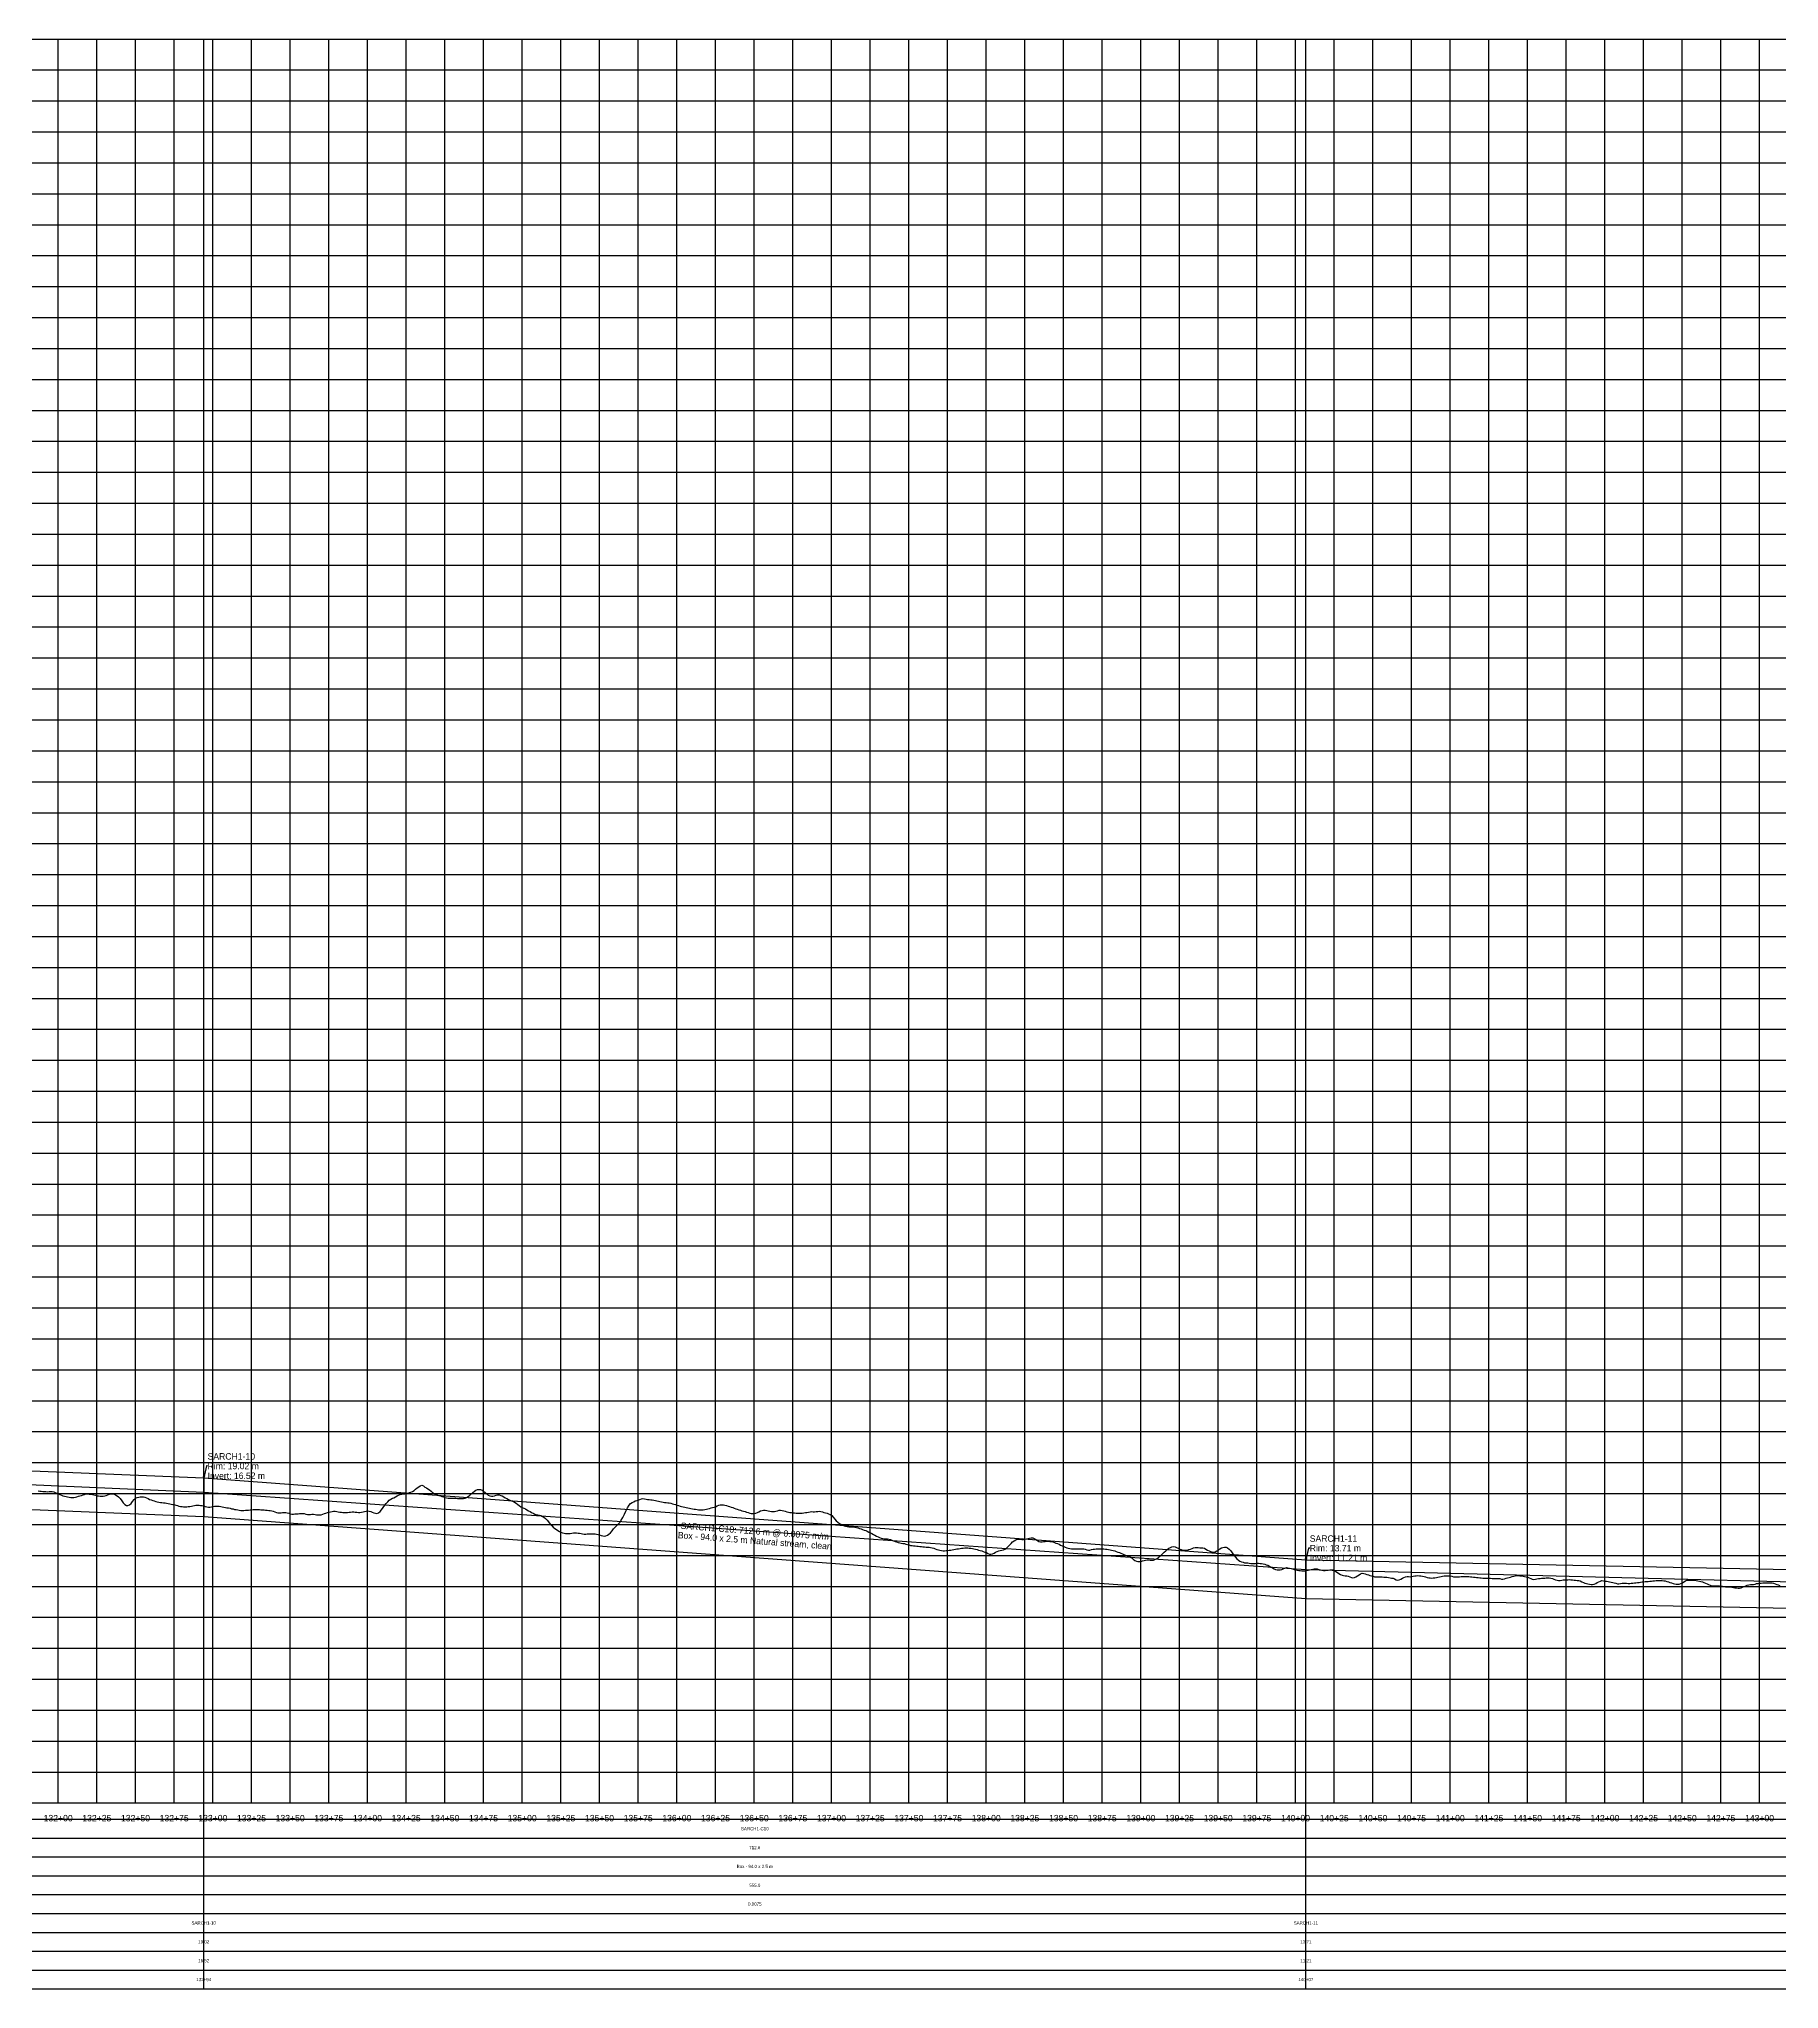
# Model space of a CAD drawing. Extents: x -64 to 17591, y -140 to 1126.
# Drawn here: x 13188 to 14313, y -140 to 1120 of the extents above; entities that cross this region are included whole.
import ezdxf
from ezdxf.enums import TextEntityAlignment as Align

# ---------------------------------------------------------------- set-up
doc = ezdxf.new("R2010")
doc.units = 0
for name, color, linetype in [('Annotation', 7, 'Continuous'), ('Annotation_Table', 254, 'Continuous'), ('Crown', 7, 'Continuous'), ('Grid', 254, 'Continuous'), ('Grid_Text', 7, 'Continuous'), ('Ground_Elevation', 3, 'Continuous'), ('Hydraulic_Grade', 5, 'Continuous'), ('Invert', 7, 'Continuous'), ('Structure', 7, 'Continuous')]:
    doc.layers.add(name, color=color, linetype=linetype)

msp = doc.modelspace()

# ---------------------------------------------------------------- linework, layer by layer
at = {"layer": 'Annotation', "color": 0}
for points in [[(13294.1, 190.2), (13293.9, 191.1), (13294.7, 191)], [(14006.7, 137.1), (14006.5, 138), (14007.3, 137.9)]]:
    msp.add_lwpolyline(points, close=True, dxfattribs=at)
for points in [[(13296.6, 197.8), (13295.8, 197.8), (13294.1, 190.2)], [(14009.2, 144.7), (14008.4, 144.7), (14006.7, 137.1)]]:
    msp.add_lwpolyline(points, dxfattribs=at)
at = {"layer": 'Annotation_Table', "color": 254}
for points in [[(13294.1, -140.2), (13294.1, 1120)], [(14006.7, -140.2), (14006.7, 1120)], [(-25, -30.5), (17575, -30.5)], [(-25, -42.7), (17575, -42.7)], [(-25, -54.9), (17575, -54.9)], [(-25, -67.1), (17575, -67.1)], [(-25, -79.2), (17575, -79.2)], [(-25, -91.4), (17575, -91.4)], [(-25, -103.6), (17575, -103.6)], [(-25, -115.8), (17575, -115.8)], [(-25, -128), (17575, -128)], [(-25, -140.2), (17575, -140.2)]]:
    msp.add_lwpolyline(points, dxfattribs=at)
at = {"layer": 'Crown', "color": 0}
for points in [[(12283.1, 231.3), (13294.1, 190.2)], [(13294.1, 190.2), (13294.1, 190.2)], [(13294.1, 190.2), (14006.7, 137.1)], [(14006.7, 137.1), (14006.7, 137.1)], [(14006.7, 137.1), (15096.7, 115.3)]]:
    msp.add_lwpolyline(points, dxfattribs=at)
at = {"layer": 'Grid', "color": 254}
for points in [[(-25, 1120), (17575, 1120)], [(13200, -20), (13200, 1120)], [(13225, -20), (13225, 1120)], [(13250, -20), (13250, 1120)], [(13275, -20), (13275, 1120)], [(13300, -20), (13300, 1120)], [(13325, -20), (13325, 1120)], [(13350, -20), (13350, 1120)], [(13375, -20), (13375, 1120)], [(13400, -20), (13400, 1120)], [(13425, -20), (13425, 1120)], [(13450, -20), (13450, 1120)], [(13475, -20), (13475, 1120)], [(13500, -20), (13500, 1120)], [(13525, -20), (13525, 1120)], [(13550, -20), (13550, 1120)], [(13575, -20), (13575, 1120)], [(13600, -20), (13600, 1120)], [(13625, -20), (13625, 1120)], [(13650, -20), (13650, 1120)], [(13675, -20), (13675, 1120)], [(13700, -20), (13700, 1120)], [(13725, -20), (13725, 1120)], [(13750, -20), (13750, 1120)], [(13775, -20), (13775, 1120)], [(13800, -20), (13800, 1120)], [(13825, -20), (13825, 1120)], [(13850, -20), (13850, 1120)], [(13875, -20), (13875, 1120)], [(13900, -20), (13900, 1120)], [(13925, -20), (13925, 1120)], [(13950, -20), (13950, 1120)], [(13975, -20), (13975, 1120)], [(14000, -20), (14000, 1120)], [(14025, -20), (14025, 1120)], [(14050, -20), (14050, 1120)], [(14075, -20), (14075, 1120)], [(14100, -20), (14100, 1120)], [(14125, -20), (14125, 1120)], [(14150, -20), (14150, 1120)], [(14175, -20), (14175, 1120)], [(14200, -20), (14200, 1120)], [(14225, -20), (14225, 1120)], [(14250, -20), (14250, 1120)], [(14275, -20), (14275, 1120)], [(14300, -20), (14300, 1120)], [(-25, 1100), (17575, 1100)], [(-25, 1080), (17575, 1080)], [(-25, 1060), (17575, 1060)], [(-25, 1040), (17575, 1040)], [(-25, 1020), (17575, 1020)], [(-25, 1000), (17575, 1000)], [(-25, 980), (17575, 980)], [(-25, 960), (17575, 960)], [(-25, 940), (17575, 940)], [(-25, 920), (17575, 920)], [(-25, 900), (17575, 900)], [(-25, 880), (17575, 880)], [(-25, 860), (17575, 860)], [(-25, 840), (17575, 840)], [(-25, 820), (17575, 820)], [(-25, 800), (17575, 800)], [(-25, 780), (17575, 780)], [(-25, 760), (17575, 760)], [(-25, 740), (17575, 740)], [(-25, 720), (17575, 720)], [(-25, 700), (17575, 700)], [(-25, 680), (17575, 680)], [(-25, 660), (17575, 660)], [(-25, 640), (17575, 640)], [(-25, 620), (17575, 620)], [(-25, 600), (17575, 600)], [(-25, 580), (17575, 580)], [(-25, 560), (17575, 560)], [(-25, 540), (17575, 540)], [(-25, 520), (17575, 520)], [(-25, 500), (17575, 500)], [(-25, 480), (17575, 480)], [(-25, 460), (17575, 460)], [(-25, 440), (17575, 440)], [(-25, 420), (17575, 420)], [(-25, 400), (17575, 400)], [(-25, 380), (17575, 380)], [(-25, 360), (17575, 360)], [(-25, 340), (17575, 340)], [(-25, 320), (17575, 320)], [(-25, 300), (17575, 300)], [(-25, 280), (17575, 280)], [(-25, 260), (17575, 260)], [(-25, 240), (17575, 240)], [(-25, 220), (17575, 220)], [(-25, 200), (17575, 200)], [(-25, 180), (17575, 180)], [(-25, 160), (17575, 160)], [(-25, 140), (17575, 140)], [(-25, 120), (17575, 120)], [(-25, 100), (17575, 100)], [(-25, 80), (17575, 80)], [(-25, 60), (17575, 60)], [(-25, 40), (17575, 40)], [(-25, 20), (17575, 20)], [(-25, 0), (17575, 0)], [(-25, -20), (17575, -20)]]:
    msp.add_lwpolyline(points, dxfattribs=at)
at = {"layer": 'Ground_Elevation', "color": 3}
msp.add_lwpolyline([(13187.1, 181.8), (13188.1, 181.6), (13189.1, 181.5), (13190.1, 181.4), (13191.1, 181.3), (13192.1, 181.2), (13193.1, 181.1), (13194.1, 181.2), (13195.1, 181.2), (13196.1, 181.2), (13197.1, 181.1), (13198.1, 180.7), (13199.1, 180.2), (13200.1, 179.7), (13201.1, 179.3), (13202.1, 178.9), (13203.1, 178.5), (13204.1, 178.2), (13205.1, 178), (13206.1, 177.8), (13207.1, 177.6), (13208.1, 177.5), (13209.1, 177.5), (13210.1, 177.5), (13211.1, 177.7), (13212.1, 177.9), (13213.1, 178.2), (13214.1, 178.4), (13215.1, 178.8), (13216.1, 179.1), (13217.1, 179.4), (13218.1, 179.7), (13219.1, 179.8), (13220.1, 179.6), (13221.1, 179.5), (13222.1, 179.3), (13223.1, 179.1), (13224.1, 178.9), (13225.1, 178.6), (13226.1, 178.4), (13227.1, 178.3), (13228.1, 178.3), (13229.1, 178.3), (13230.1, 178.5), (13231.1, 178.8), (13232.1, 179.2), (13233.1, 179.5), (13234.1, 179.8), (13235.1, 179.8), (13236.1, 179.6), (13237.1, 179.2), (13238.1, 178.6), (13239.1, 177.8), (13240.1, 176.7), (13241.1, 175.3), (13242.1, 174), (13243.1, 172.8), (13244.1, 172.2), (13245.1, 172.2), (13246.1, 172.6), (13247.1, 173.6), (13248.1, 174.9), (13249.1, 176.1), (13250.1, 176.9), (13251.1, 177.4), (13252.1, 177.7), (13253.1, 177.9), (13254.1, 177.9), (13255.1, 177.9), (13256.1, 177.7), (13257.1, 177.2), (13258.1, 176.7), (13259.1, 176.2), (13260.1, 175.9), (13261.1, 175.5), (13262.1, 175.2), (13263.1, 174.9), (13264.1, 174.7), (13265.1, 174.5), (13266.1, 174.3), (13267.1, 174.2), (13268.1, 174), (13269.1, 173.9), (13270.1, 173.7), (13271.1, 173.5), (13272.1, 173.3), (13273.1, 173.1), (13274.1, 172.9), (13275.1, 172.8), (13276.1, 172.5), (13277.1, 172.2), (13278.1, 171.9), (13279.1, 171.7), (13280.1, 171.6), (13281.1, 171.5), (13282.1, 171.4), (13283.1, 171.4), (13284.1, 171.6), (13285.1, 171.7), (13286.1, 171.9), (13287.1, 172.1), (13288.1, 172.2), (13289.1, 172.4), (13290.1, 172.5), (13291.1, 172.5), (13292.1, 172.3), (13293.1, 172.2), (13294.1, 172), (13295.1, 171.7), (13296.1, 171.4), (13297.1, 171.2), (13298.1, 171.2), (13299.1, 171.4), (13300.1, 171.6), (13301.1, 171.8), (13302.1, 171.9), (13303.1, 171.9), (13304.1, 171.8), (13305.1, 171.6), (13306.1, 171.4), (13307.1, 171.2), (13308.1, 171), (13309.1, 170.8), (13310.1, 170.7), (13311.1, 170.5), (13312.1, 170.2), (13313.1, 170), (13314.1, 169.7), (13315.1, 169.6), (13316.1, 169.4), (13317.1, 169.3), (13318.1, 169.1), (13319.1, 169.1), (13320.1, 169.1), (13321.1, 169.2), (13322.1, 169.2), (13323.1, 169.3), (13324.1, 169.4), (13325.1, 169.5), (13326.1, 169.6), (13327.1, 169.7), (13328.1, 169.7), (13329.1, 169.7), (13330.1, 169.6), (13331.1, 169.5), (13332.1, 169.5), (13333.1, 169.4), (13334.1, 169.3), (13335.1, 169.2), (13336.1, 169.1), (13337.1, 169), (13338.1, 168.8), (13339.1, 168.5), (13340.1, 168.1), (13341.1, 167.8), (13342.1, 167.6), (13343.1, 167.6), (13344.1, 167.6), (13345.1, 167.7), (13346.1, 167.7), (13347.1, 167.7), (13348.1, 167.5), (13349.1, 167.2), (13350.1, 166.9), (13351.1, 166.7), (13352.1, 166.7), (13353.1, 166.8), (13354.1, 166.9), (13355.1, 166.9), (13356.1, 167), (13357.1, 167.1), (13358.1, 167.1), (13359.1, 167), (13360.1, 166.7), (13361.1, 166.5), (13362.1, 166.4), (13363.1, 166.5), (13364.1, 166.6), (13365.1, 166.6), (13366.1, 166.4), (13367.1, 166.3), (13368.1, 166.2), (13369.1, 166.2), (13370.1, 166.3), (13371.1, 166.6), (13372.1, 167), (13373.1, 167.4), (13374.1, 167.7), (13375.1, 168), (13376.1, 168.2), (13377.1, 168.4), (13378.1, 168.5), (13379.1, 168.5), (13380.1, 168.4), (13381.1, 168.2), (13382.1, 168), (13383.1, 167.9), (13384.1, 167.8), (13385.1, 167.7), (13386.1, 167.8), (13387.1, 167.8), (13388.1, 167.9), (13389.1, 168), (13390.1, 168.1), (13391.1, 168.1), (13392.1, 168), (13393.1, 167.9), (13394.1, 167.8), (13395.1, 167.8), (13396.1, 168), (13397.1, 168.2), (13398.1, 168.4), (13399.1, 168.6), (13400.1, 168.8), (13401.1, 168.7), (13402.1, 168.4), (13403.1, 167.9), (13404.1, 167.5), (13405.1, 167.2), (13406.1, 167.1), (13407.1, 167.5), (13408.1, 168.3), (13409.1, 169.5), (13410.1, 170.9), (13411.1, 172.4), (13412.1, 173.6), (13413.1, 174.7), (13414.1, 175.6), (13415.1, 176.3), (13416.1, 176.9), (13417.1, 177.3), (13418.1, 177.9), (13419.1, 178.5), (13420.1, 179), (13421.1, 179.4), (13422.1, 179.5), (13423.1, 179.7), (13424.1, 179.9), (13425.1, 180.1), (13426.1, 180.3), (13427.1, 180.6), (13428.1, 180.9), (13429.1, 181.4), (13430.1, 182), (13431.1, 182.8), (13432.1, 183.6), (13433.1, 184.3), (13434.1, 185), (13435.1, 185.3), (13436.1, 184.9), (13437.1, 184.2), (13438.1, 183.6), (13439.1, 183), (13440.1, 182.3), (13441.1, 181.5), (13442.1, 180.7), (13443.1, 180), (13444.1, 179.4), (13445.1, 179.1), (13446.1, 178.8), (13447.1, 178.5), (13448.1, 178.1), (13449.1, 177.8), (13450.1, 177.5), (13451.1, 177.2), (13452.1, 177), (13453.1, 176.9), (13454.1, 176.9), (13455.1, 176.9), (13456.1, 176.9), (13457.1, 176.9), (13458.1, 176.8), (13459.1, 176.7), (13460.1, 176.7), (13461.1, 176.7), (13462.1, 176.8), (13463.1, 177), (13464.1, 177.4), (13465.1, 178.1), (13466.1, 178.9), (13467.1, 179.8), (13468.1, 180.7), (13469.1, 181.5), (13470.1, 182.1), (13471.1, 182.5), (13472.1, 182.7), (13473.1, 182.5), (13474.1, 182.1), (13475.1, 181.5), (13476.1, 180.6), (13477.1, 179.8), (13478.1, 179), (13479.1, 178.5), (13480.1, 178.2), (13481.1, 178.3), (13482.1, 178.6), (13483.1, 178.9), (13484.1, 179.1), (13485.1, 179.1), (13486.1, 178.8), (13487.1, 178.4), (13488.1, 177.9), (13489.1, 177.3), (13490.1, 176.7), (13491.1, 176.1), (13492.1, 175.7), (13493.1, 175.3), (13494.1, 174.9), (13495.1, 174.4), (13496.1, 173.7), (13497.1, 173), (13498.1, 172.2), (13499.1, 171.5), (13500.1, 171), (13501.1, 170.5), (13502.1, 170), (13503.1, 169.5), (13504.1, 168.9), (13505.1, 168.3), (13506.1, 167.7), (13507.1, 167.2), (13508.1, 166.7), (13509.1, 166.4), (13510.1, 166.2), (13511.1, 166), (13512.1, 165.7), (13513.1, 165.2), (13514.1, 164.7), (13515.1, 163.9), (13516.1, 162.8), (13517.1, 161.6), (13518.1, 160.3), (13519.1, 159.3), (13520.1, 158.3), (13521.1, 157.5), (13522.1, 156.7), (13523.1, 156), (13524.1, 155.5), (13525.1, 155.1), (13526.1, 154.7), (13527.1, 154.3), (13528.1, 154.1), (13529.1, 154.1), (13530.1, 154.1), (13531.1, 154.2), (13532.1, 154.4), (13533.1, 154.5), (13534.1, 154.6), (13535.1, 154.5), (13536.1, 154.4), (13537.1, 154.3), (13538.1, 154.1), (13539.1, 154), (13540.1, 153.8), (13541.1, 153.8), (13542.1, 153.9), (13543.1, 154), (13544.1, 154), (13545.1, 154), (13546.1, 154), (13547.1, 153.9), (13548.1, 153.7), (13549.1, 153.5), (13550.1, 153.2), (13551.1, 152.9), (13552.1, 152.6), (13553.1, 152.5), (13554.1, 152.6), (13555.1, 153), (13556.1, 153.7), (13557.1, 154.7), (13558.1, 155.9), (13559.1, 157.2), (13560.1, 158.3), (13561.1, 159.3), (13562.1, 160.2), (13563.1, 161.3), (13564.1, 162.7), (13565.1, 164.5), (13566.1, 166.6), (13567.1, 168.7), (13568.1, 170.7), (13569.1, 172.4), (13570.1, 173.5), (13571.1, 174.2), (13572.1, 174.7), (13573.1, 175.2), (13574.1, 175.5), (13575.1, 175.8), (13576.1, 176.2), (13577.1, 176.5), (13578.1, 176.7), (13579.1, 176.5), (13580.1, 176.3), (13581.1, 176.1), (13582.1, 176.1), (13583.1, 176), (13584.1, 175.9), (13585.1, 175.8), (13586.1, 175.5), (13587.1, 175.2), (13588.1, 175), (13589.1, 174.9), (13590.1, 174.7), (13591.1, 174.5), (13592.1, 174.3), (13593.1, 174.1), (13594.1, 174), (13595.1, 173.9), (13596.1, 173.7), (13597.1, 173.4), (13598.1, 173.2), (13599.1, 172.8), (13600.1, 172.5), (13601.1, 172.2), (13602.1, 171.9), (13603.1, 171.7), (13604.1, 171.4), (13605.1, 171.2), (13606.1, 171), (13607.1, 170.8), (13608.1, 170.6), (13609.1, 170.3), (13610.1, 170.1), (13611.1, 169.9), (13612.1, 169.8), (13613.1, 169.6), (13614.1, 169.5), (13615.1, 169.4), (13616.1, 169.4), (13617.1, 169.5), (13618.1, 169.7), (13619.1, 169.9), (13620.1, 170.1), (13621.1, 170.4), (13622.1, 170.7), (13623.1, 170.9), (13624.1, 171.2), (13625.1, 171.5), (13626.1, 172), (13627.1, 172.5), (13628.1, 172.7), (13629.1, 172.7), (13630.1, 172.6), (13631.1, 172.4), (13632.1, 172.2), (13633.1, 171.9), (13634.1, 171.6), (13635.1, 171.2), (13636.1, 170.9), (13637.1, 170.6), (13638.1, 170.2), (13639.1, 169.9), (13640.1, 169.5), (13641.1, 169.2), (13642.1, 168.9), (13643.1, 168.6), (13644.1, 168.3), (13645.1, 168), (13646.1, 167.8), (13647.1, 167.4), (13648.1, 167.1), (13649.1, 167), (13650.1, 167.1), (13651.1, 167.3), (13652.1, 167.7), (13653.1, 168.2), (13654.1, 168.8), (13655.1, 169.1), (13656.1, 169.3), (13657.1, 169.3), (13658.1, 169.1), (13659.1, 168.9), (13660.1, 168.6), (13661.1, 168.4), (13662.1, 168.4), (13663.1, 168.4), (13664.1, 168.6), (13665.1, 168.9), (13666.1, 169.2), (13667.1, 169.2), (13668.1, 169.1), (13669.1, 168.8), (13670.1, 168.5), (13671.1, 168.2), (13672.1, 168), (13673.1, 167.8), (13674.1, 167.7), (13675.1, 167.6), (13676.1, 167.5), (13677.1, 167.4), (13678.1, 167.3), (13679.1, 167.3), (13680.1, 167.4), (13681.1, 167.4), (13682.1, 167.5), (13683.1, 167.7), (13684.1, 167.8), (13685.1, 167.9), (13686.1, 168.1), (13687.1, 168.3), (13688.1, 168.2), (13689.1, 168.2), (13690.1, 168.3), (13691.1, 168.4), (13692.1, 168.5), (13693.1, 168.4), (13694.1, 168.1), (13695.1, 167.8), (13696.1, 167.5), (13697.1, 167.2), (13698.1, 166.8), (13699.1, 166.4), (13700.1, 165.7), (13701.1, 164.7), (13702.1, 163.5), (13703.1, 162.4), (13704.1, 161.4), (13705.1, 160.7), (13706.1, 160.1), (13707.1, 159.5), (13708.1, 159.1), (13709.1, 158.8), (13710.1, 158.6), (13711.1, 158.5), (13712.1, 158.5), (13713.1, 158.5), (13714.1, 158.5), (13715.1, 158.3), (13716.1, 158.1), (13717.1, 157.8), (13718.1, 157.4), (13719.1, 157.1), (13720.1, 156.8), (13721.1, 156.4), (13722.1, 156), (13723.1, 155.6), (13724.1, 155.1), (13725.1, 154.6), (13726.1, 154.1), (13727.1, 153.6), (13728.1, 153.1), (13729.1, 152.5), (13730.1, 152), (13731.1, 151.5), (13732.1, 151.1), (13733.1, 150.9), (13734.1, 150.8), (13735.1, 150.7), (13736.1, 150.7), (13737.1, 150.6), (13738.1, 150.3), (13739.1, 149.8), (13740.1, 149.4), (13741.1, 149), (13742.1, 148.7), (13743.1, 148.4), (13744.1, 148.2), (13745.1, 148), (13746.1, 147.8), (13747.1, 147.6), (13748.1, 147.3), (13749.1, 147), (13750.1, 146.8), (13751.1, 146.5), (13752.1, 146.4), (13753.1, 146.3), (13754.1, 146.2), (13755.1, 146), (13756.1, 145.9), (13757.1, 145.8), (13758.1, 145.7), (13759.1, 145.6), (13760.1, 145.5), (13761.1, 145.4), (13762.1, 145.3), (13763.1, 145.3), (13764.1, 145.1), (13765.1, 144.9), (13766.1, 144.6), (13767.1, 144.3), (13768.1, 143.9), (13769.1, 143.6), (13770.1, 143.3), (13771.1, 143.1), (13772.1, 142.9), (13773.1, 142.9), (13774.1, 143.1), (13775.1, 143.2), (13776.1, 143.3), (13777.1, 143.4), (13778.1, 143.6), (13779.1, 143.8), (13780.1, 144), (13781.1, 144.2), (13782.1, 144.3), (13783.1, 144.5), (13784.1, 144.6), (13785.1, 144.7), (13786.1, 144.8), (13787.1, 144.8), (13788.1, 144.8), (13789.1, 144.7), (13790.1, 144.6), (13791.1, 144.4), (13792.1, 144.3), (13793.1, 144.1), (13794.1, 143.8), (13795.1, 143.5), (13796.1, 143.2), (13797.1, 142.9), (13798.1, 142.5), (13799.1, 142.2), (13800.1, 141.8), (13801.1, 141.3), (13802.1, 140.9), (13803.1, 140.8), (13804.1, 141), (13805.1, 141.5), (13806.1, 142), (13807.1, 142.5), (13808.1, 142.9), (13809.1, 143.2), (13810.1, 143.5), (13811.1, 143.7), (13812.1, 144), (13813.1, 144.6), (13814.1, 145.5), (13815.1, 146.6), (13816.1, 147.8), (13817.1, 148.8), (13818.1, 149.5), (13819.1, 150), (13820.1, 150.4), (13821.1, 150.5), (13822.1, 150.5), (13823.1, 150.3), (13824.1, 150.2), (13825.1, 150.4), (13826.1, 150.7), (13827.1, 150.9), (13828.1, 151.1), (13829.1, 151.3), (13830.1, 151.3), (13831.1, 151), (13832.1, 150.3), (13833.1, 149.6), (13834.1, 149.1), (13835.1, 148.8), (13836.1, 148.7), (13837.1, 148.9), (13838.1, 149.1), (13839.1, 149.2), (13840.1, 149.2), (13841.1, 149.1), (13842.1, 149), (13843.1, 148.7), (13844.1, 148.4), (13845.1, 148), (13846.1, 147.6), (13847.1, 147.2), (13848.1, 146.7), (13849.1, 146.2), (13850.1, 145.8), (13851.1, 145.3), (13852.1, 144.9), (13853.1, 144.6), (13854.1, 144.4), (13855.1, 144.3), (13856.1, 144.2), (13857.1, 144.2), (13858.1, 144.2), (13859.1, 144.2), (13860.1, 144.2), (13861.1, 144.3), (13862.1, 144.3), (13863.1, 144.2), (13864.1, 144), (13865.1, 143.6), (13866.1, 143.4), (13867.1, 143.5), (13868.1, 143.8), (13869.1, 144), (13870.1, 144.1), (13871.1, 144.2), (13872.1, 144.2), (13873.1, 144.3), (13874.1, 144.3), (13875.1, 144.3), (13876.1, 144.2), (13877.1, 144.1), (13878.1, 144), (13879.1, 143.8), (13880.1, 143.7), (13881.1, 143.4), (13882.1, 143.2), (13883.1, 142.9), (13884.1, 142.6), (13885.1, 142.2), (13886.1, 141.9), (13887.1, 141.5), (13888.1, 141.1), (13889.1, 140.6), (13890.1, 140.2), (13891.1, 139.8), (13892.1, 139.5), (13893.1, 139.1), (13894.1, 138.4), (13895.1, 137.5), (13896.1, 136.8), (13897.1, 136.2), (13898.1, 136), (13899.1, 136), (13900.1, 136.1), (13901.1, 136.4), (13902.1, 136.8), (13903.1, 137), (13904.1, 137.1), (13905.1, 137.1), (13906.1, 137), (13907.1, 136.9), (13908.1, 137), (13909.1, 137.3), (13910.1, 137.7), (13911.1, 138.4), (13912.1, 139.2), (13913.1, 140.1), (13914.1, 141.1), (13915.1, 142.1), (13916.1, 142.9), (13917.1, 143.8), (13918.1, 144.6), (13919.1, 145.2), (13920.1, 145.6), (13921.1, 145.7), (13922.1, 145.5), (13923.1, 145.1), (13924.1, 144.6), (13925.1, 144.1), (13926.1, 143.8), (13927.1, 143.5), (13928.1, 143.4), (13929.1, 143.4), (13930.1, 143.5), (13931.1, 143.8), (13932.1, 144.1), (13933.1, 144.5), (13934.1, 144.8), (13935.1, 145.1), (13936.1, 145.1), (13937.1, 145.1), (13938.1, 145), (13939.1, 145), (13940.1, 144.9), (13941.1, 144.6), (13942.1, 144.1), (13943.1, 143.5), (13944.1, 143), (13945.1, 142.5), (13946.1, 142.3), (13947.1, 142.2), (13948.1, 142.4), (13949.1, 142.9), (13950.1, 143.5), (13951.1, 144.2), (13952.1, 144.8), (13953.1, 145.2), (13954.1, 145.4), (13955.1, 145.4), (13956.1, 144.9), (13957.1, 144), (13958.1, 142.9), (13959.1, 141.6), (13960.1, 140.2), (13961.1, 138.8), (13962.1, 137.7), (13963.1, 136.9), (13964.1, 136.3), (13965.1, 135.9), (13966.1, 135.6), (13967.1, 135.3), (13968.1, 135.1), (13969.1, 135.1), (13970.1, 135), (13971.1, 134.8), (13972.1, 134.7), (13973.1, 134.8), (13974.1, 134.8), (13975.1, 134.9), (13976.1, 134.9), (13977.1, 134.8), (13978.1, 134.8), (13979.1, 134.6), (13980.1, 134.3), (13981.1, 134), (13982.1, 133.6), (13983.1, 133.1), (13984.1, 132.5), (13985.1, 131.9), (13986.1, 131.3), (13987.1, 130.9), (13988.1, 130.7), (13989.1, 130.7), (13990.1, 130.7), (13991.1, 131), (13992.1, 131.4), (13993.1, 131.8), (13994.1, 132.1), (13995.1, 132), (13996.1, 131.8), (13997.1, 131.6), (13998.1, 131.3), (13999.1, 131), (14000.1, 130.7), (14001.1, 130.4), (14002.1, 130.2), (14003.1, 130.2), (14004.1, 130.1), (14005.1, 130.1), (14006.1, 130.1), (14007.1, 130.2), (14008.1, 130.4), (14009.1, 130.7), (14010.1, 131), (14011.1, 131.2), (14012.1, 131.4), (14013.1, 131.4), (14014.1, 131.3), (14015.1, 131), (14016.1, 130.7), (14017.1, 130.4), (14018.1, 130.2), (14019.1, 130.2), (14020.1, 130.4), (14021.1, 130.5), (14022.1, 130.6), (14023.1, 130.7), (14024.1, 130.6), (14025.1, 130.2), (14026.1, 129.7), (14027.1, 129), (14028.1, 128.3), (14029.1, 127.7), (14030.1, 127.3), (14031.1, 127), (14032.1, 126.9), (14033.1, 126.8), (14034.1, 126.5), (14035.1, 126.1), (14036.1, 125.7), (14037.1, 125.6), (14038.1, 125.8), (14039.1, 126.2), (14040.1, 126.7), (14041.1, 127.4), (14042.1, 128.1), (14043.1, 128.5), (14044.1, 128.4), (14045.1, 128.1), (14046.1, 127.7), (14047.1, 127.4), (14048.1, 127.1), (14049.1, 126.8), (14050.1, 126.5), (14051.1, 126.2), (14052.1, 126.1), (14053.1, 126.2), (14054.1, 126.2), (14055.1, 126.1), (14056.1, 126.1), (14057.1, 126), (14058.1, 126), (14059.1, 125.9), (14060.1, 125.7), (14061.1, 125.6), (14062.1, 125.4), (14063.1, 125.2), (14064.1, 124.8), (14065.1, 124.3), (14066.1, 124.1), (14067.1, 124.2), (14068.1, 124.6), (14069.1, 125.2), (14070.1, 125.8), (14071.1, 126.2), (14072.1, 126.3), (14073.1, 126.3), (14074.1, 126.2), (14075.1, 126.3), (14076.1, 126.5), (14077.1, 126.7), (14078.1, 126.9), (14079.1, 127), (14080.1, 126.9), (14081.1, 126.8), (14082.1, 126.6), (14083.1, 126.3), (14084.1, 126.1), (14085.1, 125.8), (14086.1, 125.6), (14087.1, 125.5), (14088.1, 125.4), (14089.1, 125.5), (14090.1, 125.5), (14091.1, 125.7), (14092.1, 125.9), (14093.1, 126.1), (14094.1, 126.3), (14095.1, 126.5), (14096.1, 126.7), (14097.1, 126.9), (14098.1, 126.9), (14099.1, 126.9), (14100.1, 126.7), (14101.1, 126.5), (14102.1, 126.2), (14103.1, 126.2), (14104.1, 126.2), (14105.1, 126.2), (14106.1, 126.2), (14107.1, 126.4), (14108.1, 126.4), (14109.1, 126.4), (14110.1, 126.4), (14111.1, 126.3), (14112.1, 126.3), (14113.1, 126.2), (14114.1, 126.1), (14115.1, 126), (14116.1, 125.9), (14117.1, 125.8), (14118.1, 125.7), (14119.1, 125.6), (14120.1, 125.5), (14121.1, 125.4), (14122.1, 125.3), (14123.1, 125.3), (14124.1, 125.2), (14125.1, 125.2), (14126.1, 125.2), (14127.1, 125.1), (14128.1, 125.1), (14129.1, 125.1), (14130.1, 125.1), (14131.1, 125.1), (14132.1, 125), (14133.1, 124.7), (14134.1, 124.6), (14135.1, 124.8), (14136.1, 125.2), (14137.1, 125.5), (14138.1, 125.8), (14139.1, 126), (14140.1, 126.3), (14141.1, 126.6), (14142.1, 126.9), (14143.1, 127), (14144.1, 127), (14145.1, 126.8), (14146.1, 126.7), (14147.1, 126.5), (14148.1, 126.4), (14149.1, 126.2), (14150.1, 126), (14151.1, 125.6), (14152.1, 125), (14153.1, 124.6), (14154.1, 124.5), (14155.1, 124.6), (14156.1, 124.8), (14157.1, 125), (14158.1, 125.1), (14159.1, 125.2), (14160.1, 125.2), (14161.1, 125.4), (14162.1, 125.5), (14163.1, 125.5), (14164.1, 125.5), (14165.1, 125.3), (14166.1, 125), (14167.1, 124.7), (14168.1, 124.3), (14169.1, 123.9), (14170.1, 123.7), (14171.1, 123.7), (14172.1, 124.1), (14173.1, 124.2), (14174.1, 124.2), (14175.1, 124.3), (14176.1, 124.3), (14177.1, 124.4), (14178.1, 124.3), (14179.1, 124.2), (14180.1, 124.1), (14181.1, 124), (14182.1, 123.8), (14183.1, 123.7), (14184.1, 123.5), (14185.1, 123), (14186.1, 122.4), (14187.1, 122), (14188.1, 121.8), (14189.1, 121.6), (14190.1, 121.4), (14191.1, 121.3), (14192.1, 121.3), (14193.1, 121.5), (14194.1, 121.9), (14195.1, 122.4), (14196.1, 122.9), (14197.1, 123.4), (14198.1, 123.7), (14199.1, 123.6), (14200.1, 123.4), (14201.1, 123.3), (14202.1, 123.2), (14203.1, 123), (14204.1, 122.8), (14205.1, 122.6), (14206.1, 122.3), (14207.1, 122), (14208.1, 121.7), (14209.1, 121.7), (14210.1, 121.9), (14211.1, 122), (14212.1, 122), (14213.1, 122), (14214.1, 122), (14215.1, 121.9), (14216.1, 121.9), (14217.1, 122), (14218.1, 122.1), (14219.1, 122.2), (14220.1, 122.3), (14221.1, 122.4), (14222.1, 122.6), (14223.1, 122.8), (14224.1, 122.9), (14225.1, 123), (14226.1, 123.1), (14227.1, 123.2), (14228.1, 123.2), (14229.1, 123.3), (14230.1, 123.4), (14231.1, 123.5), (14232.1, 123.6), (14233.1, 123.7), (14234.1, 123.7), (14235.1, 123.7), (14236.1, 123.7), (14237.1, 123.7), (14238.1, 123.6), (14239.1, 123.5), (14240.1, 123.2), (14241.1, 122.9), (14242.1, 122.6), (14243.1, 122.2), (14244.1, 121.9), (14245.1, 121.6), (14246.1, 121.5), (14247.1, 121.4), (14248.1, 121.5), (14249.1, 121.8), (14250.1, 122.3), (14251.1, 122.9), (14252.1, 123.5), (14253.1, 123.9), (14254.1, 124.1), (14255.1, 124.1), (14256.1, 123.9), (14257.1, 123.9), (14258.1, 123.9), (14259.1, 123.8), (14260.1, 123.6), (14261.1, 123.4), (14262.1, 123.2), (14263.1, 122.9), (14264.1, 122.5), (14265.1, 122.1), (14266.1, 121.6), (14267.1, 121.2), (14268.1, 120.7), (14269.1, 120.4), (14270.1, 120.3), (14271.1, 120.3), (14272.1, 120.3), (14273.1, 120.3), (14274.1, 120.3), (14275.1, 120.2), (14276.1, 120.1), (14277.1, 119.9), (14278.1, 119.8), (14279.1, 119.7), (14280.1, 119.6), (14281.1, 119.6), (14282.1, 119.5), (14283.1, 119.3), (14284.1, 119.1), (14285.1, 119), (14286.1, 118.9), (14287.1, 118.9), (14288.1, 119.1), (14289.1, 119.5), (14290.1, 120), (14291.1, 120.4), (14292.1, 120.7), (14293.1, 121), (14294.1, 121.1), (14295.1, 121.2), (14296.1, 121.3), (14297.1, 121.5), (14298.1, 121.8), (14299.1, 121.9), (14300.1, 122), (14301.1, 122.1), (14302.1, 122.2), (14303.1, 122.2), (14304.1, 122.3), (14305.1, 122.3), (14306.1, 122.3), (14307.1, 122.3), (14308.1, 122.2), (14309.1, 122), (14310.1, 121.7), (14311.1, 121.3), (14312.1, 120.9), (14313.1, 120.6)], dxfattribs=at)
at = {"layer": 'Hydraulic_Grade', "color": 5}
for points in [[(12283.1, 225.1), (13294.1, 180.8)], [(13294.1, 180.8), (13294.1, 180.8)], [(13294.1, 180.8), (14006.7, 130.8)], [(14006.7, 130.8), (14006.7, 130.8)], [(14006.7, 130.8), (15096.7, 103.4)]]:
    msp.add_lwpolyline(points, dxfattribs=at)
at = {"layer": 'Invert', "color": 0}
for points in [[(12283.1, 206.3), (13294.1, 165.2)], [(13294.1, 165.2), (13294.1, 165.2)], [(13294.1, 165.2), (14006.7, 112.1)], [(14006.7, 112.1), (14006.7, 112.1)], [(14006.7, 112.1), (15096.7, 90.3)]]:
    msp.add_lwpolyline(points, dxfattribs=at)
at = {"layer": 'Structure', "color": 0}
for points in [[(13294.1, 190.2), (13294.1, 165.2)], [(13294.1, 190.2), (13294.1, 165.2)], [(14006.7, 137.1), (14006.7, 112.1)], [(14006.7, 137.1), (14006.7, 112.1)]]:
    msp.add_lwpolyline(points, dxfattribs=at)

# ---------------------------------------------------------------- texts
at = {"layer": 'Annotation', "color": 0}
for s, height, p in [('SARCH1-10', 4.17, (13296.6, 204)), ('Rim: 19.02 m', 4.167, (13296.6, 197.8)), ('Invert: 16.52 m', 4.167, (13296.6, 191.5)), ('SARCH1-11', 4.17, (14009.2, 150.9)), ('Rim: 13.71 m', 4.167, (14009.2, 144.7)), ('Invert: 11.21 m', 4.167, (14009.2, 138.4))]:
    msp.add_text(s, height=height, dxfattribs=at).set_placement(p, align=Align.MIDDLE_LEFT)
for s, p in [('Box - 94.0 x 2.5 m Natural stream, clean', (13650.4, 149.5)), ('SARCH1-C10: 712.6 m @ 0.0075 m/m', (13650.4, 155.7))]:
    msp.add_text(s, height=4.167, rotation=355.7385, dxfattribs=at).set_placement(p, align=Align.MIDDLE_CENTER)
at = {"layer": 'Annotation_Table', "color": 0}
for s, height, p in [('SARCH1-C10', 2.08, (13650.4, -36.6)), ('712.6', 2.08, (13650.4, -48.8)), ('Box - 94.0 x 2.5 m', 2.083, (13650.4, -61)), ('555.0', 2.08, (13650.4, -73.2)), ('0.0075', 2.08, (13650.4, -85.3)), ('SARCH1-10', 2.08, (13294.1, -97.5)), ('SARCH1-11', 2.08, (14006.7, -97.5)), ('19.02', 2.08, (13294.1, -109.7)), ('13.71', 2.08, (14006.7, -109.7)), ('16.52', 2.08, (13294.1, -121.9)), ('11.21', 2.08, (14006.7, -121.9)), ('132+94', 2.08, (13294.1, -134.1)), ('140+07', 2.08, (14006.7, -134.1))]:
    msp.add_text(s, height=height, dxfattribs=at).set_placement(p, align=Align.MIDDLE_CENTER)
at = {"layer": 'Grid_Text', "color": 0}
for s, p in [('132+00', (13200, -27.7)), ('132+25', (13225, -27.7)), ('132+50', (13250, -27.7)), ('132+75', (13275, -27.7)), ('133+00', (13300, -27.7)), ('133+25', (13325, -27.7)), ('133+50', (13350, -27.7)), ('133+75', (13375, -27.7)), ('134+00', (13400, -27.7)), ('134+25', (13425, -27.7)), ('134+50', (13450, -27.7)), ('134+75', (13475, -27.7)), ('135+00', (13500, -27.7)), ('135+25', (13525, -27.7)), ('135+50', (13550, -27.7)), ('135+75', (13575, -27.7)), ('136+00', (13600, -27.7)), ('136+25', (13625, -27.7)), ('136+50', (13650, -27.7)), ('136+75', (13675, -27.7)), ('137+00', (13700, -27.7)), ('137+25', (13725, -27.7)), ('137+50', (13750, -27.7)), ('137+75', (13775, -27.7)), ('138+00', (13800, -27.7)), ('138+25', (13825, -27.7)), ('138+50', (13850, -27.7)), ('138+75', (13875, -27.7)), ('139+00', (13900, -27.7)), ('139+25', (13925, -27.7)), ('139+50', (13950, -27.7)), ('139+75', (13975, -27.7)), ('140+00', (14000, -27.7)), ('140+25', (14025, -27.7)), ('140+50', (14050, -27.7)), ('140+75', (14075, -27.7)), ('141+00', (14100, -27.7)), ('141+25', (14125, -27.7)), ('141+50', (14150, -27.7)), ('141+75', (14175, -27.7)), ('142+00', (14200, -27.7)), ('142+25', (14225, -27.7)), ('142+50', (14250, -27.7)), ('142+75', (14275, -27.7)), ('143+00', (14300, -27.7))]:
    msp.add_text(s, height=4.17, dxfattribs=at).set_placement(p, align=Align.TOP_CENTER)

doc.saveas('drawing.dxf')
